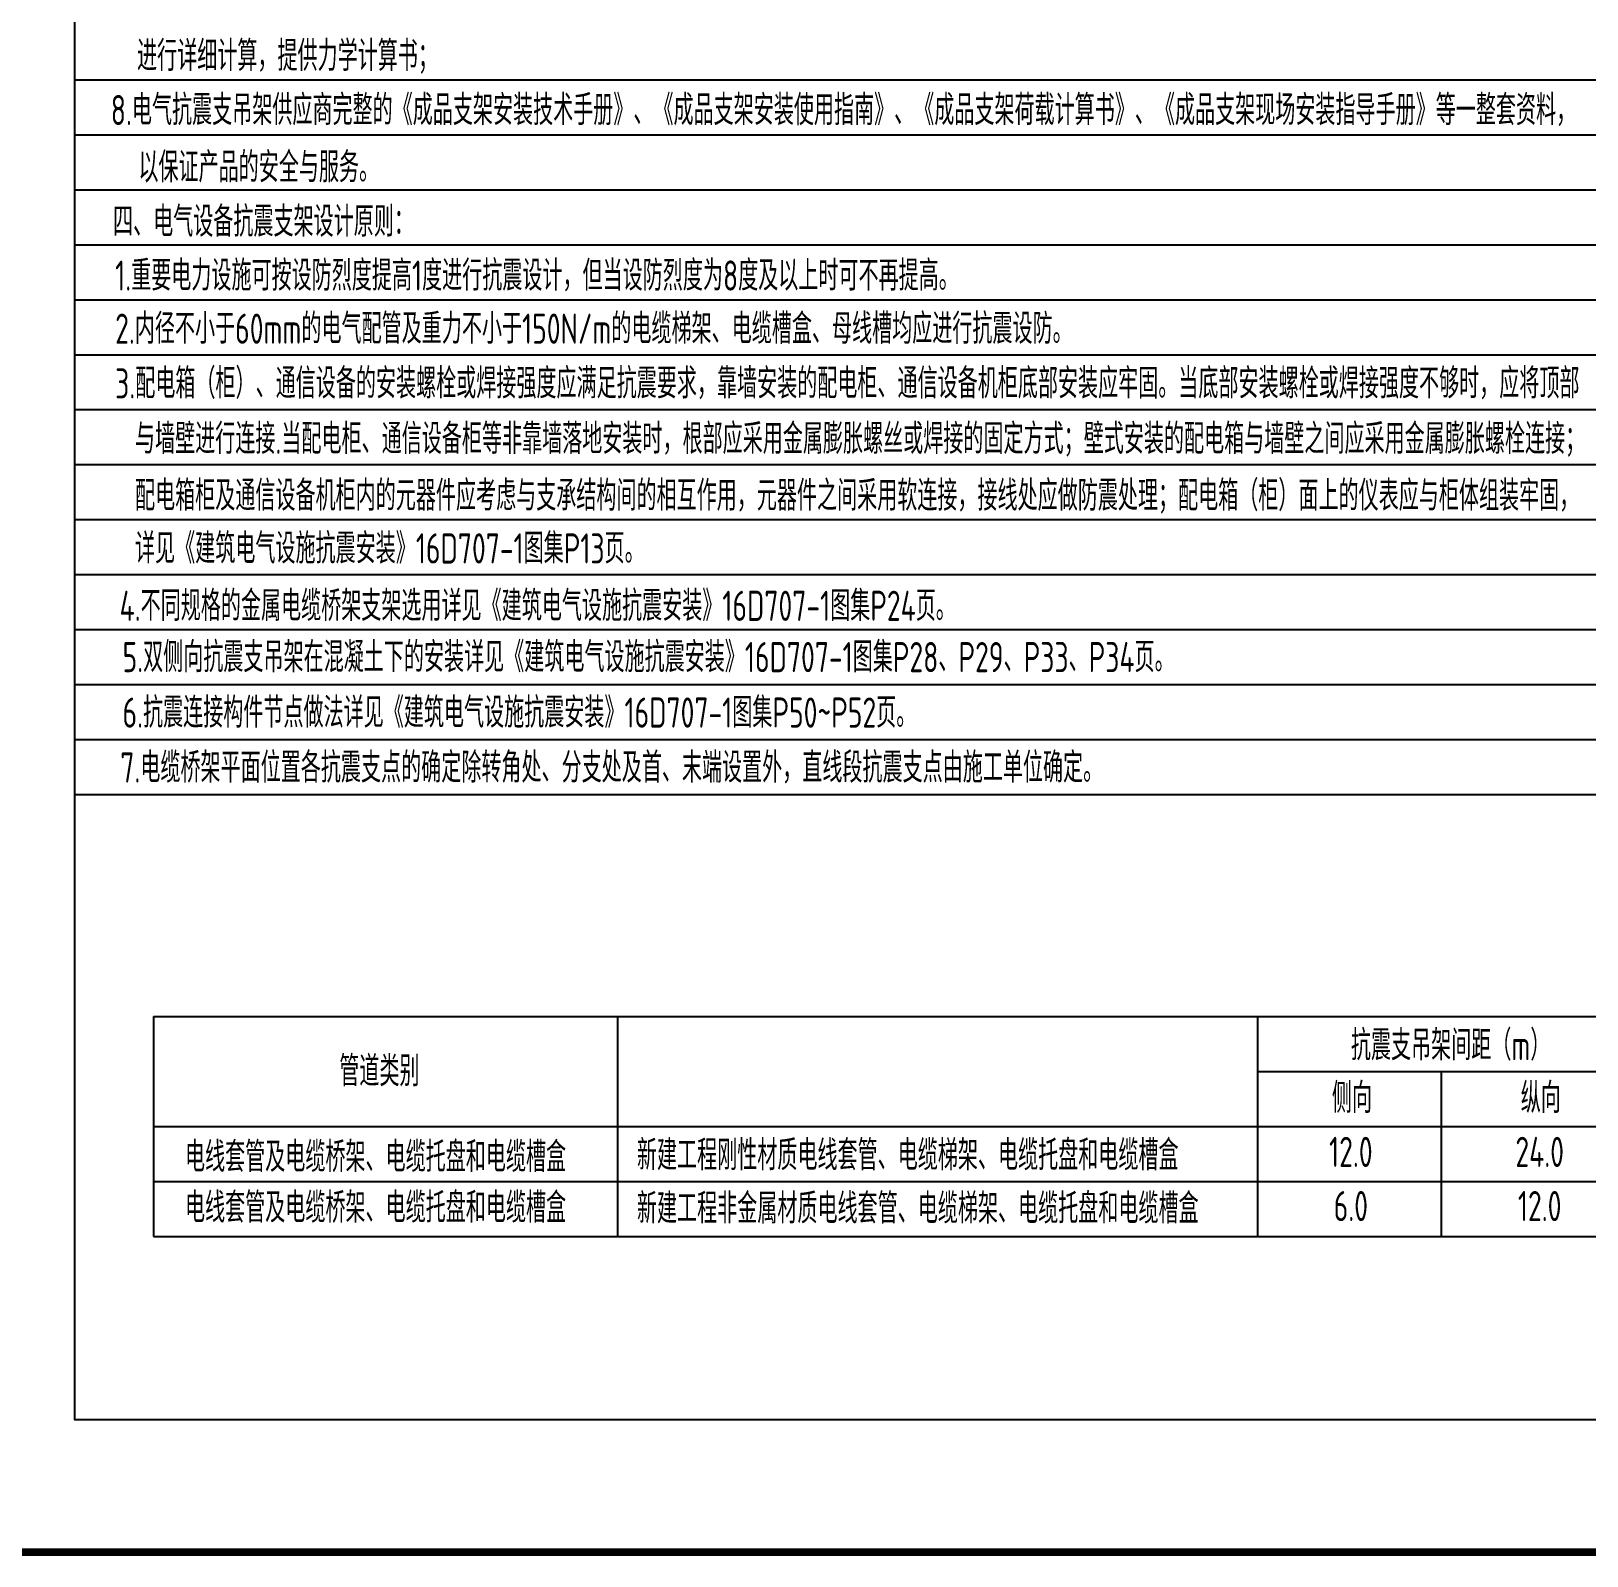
# Model space of a CAD drawing. Extents: x 3774419 to 4775970, y -926964 to 2266.
# Drawn here: x 4526305 to 4546936, y -628904 to -608683 of the extents above; entities that cross this region are included whole.
import ezdxf

# ---------------------------------------------------------------- set-up
doc = ezdxf.new("R2010")
doc.units = 0
doc.header["$LTSCALE"] = 1000
doc.header["$MEASUREMENT"] = 0
doc.layers.add('TEL_TEXT', color=7, linetype='CONTINUOUS')
doc.layers.add('图框', color=147, linetype='CONTINUOUS', lineweight=20)
doc.styles.add('TSSD_Dimension', font='Tssdeng.shx', dxfattribs={"width": 0.7, "bigfont": 'tssdchn.shx'})

msp = doc.modelspace()

# ---------------------------------------------------------------- linework, layer by layer
at = {"layer": 'TEL_TEXT'}
for p, q in [((4527926.3, -621749.9), (4527926.3, -624665.9)), ((4527926.3, -621749.9), (4547573.8, -621749.9)), ((4534079.8, -621749.9), (4534079.8, -624665.9)), ((4542569, -621749.9), (4542569, -624665.9)), ((4542569, -622478.9), (4547573.8, -622478.9)), ((4545004, -622478.9), (4545004, -624665.9)), ((4527926.3, -623207.9), (4547573.8, -623207.9)), ((4527926.3, -623207.9), (4547573.8, -623207.9)), ((4527926.3, -623936.9), (4547573.8, -623936.9)), ((4527926.3, -624665.9), (4547573.8, -624665.9))]:
    msp.add_line(p, q, dxfattribs=at)
for points in [[(4526882.3, -591833), (4526882.3, -627093.4), (4548866.7, -627093.4), (4548866.7, -591833)], [(4526882.3, -609329), (4548866.7, -609329)], [(4526882.3, -610058), (4548866.7, -610058)], [(4526882.3, -610787), (4548866.7, -610787)], [(4526882.3, -611516), (4548866.7, -611516)], [(4526882.3, -612245), (4548866.7, -612245)], [(4526882.3, -612974), (4548866.7, -612974)], [(4526882.3, -613703), (4548866.7, -613703)], [(4526882.3, -614432), (4548866.7, -614432)], [(4526882.3, -615161), (4548866.7, -615161)], [(4526882.3, -615890), (4548866.7, -615890)], [(4526882.3, -616619), (4548866.7, -616619)], [(4526882.3, -617348), (4548866.7, -617348)], [(4526882.3, -618077), (4548866.7, -618077)], [(4526882.3, -618806), (4548866.7, -618806)]]:
    msp.add_lwpolyline(points, dxfattribs=at)
at = {"layer": '图框', "const_width": 100}
msp.add_lwpolyline([(4501469.4, -628853.6), (4557369.4, -628853.6), (4557369.4, -588853.6), (4501469.4, -588853.6)], close=True, dxfattribs=at)

# ---------------------------------------------------------------- texts
at = {"layer": 'TEL_TEXT', "style": 'TSSD_Dimension', "width": 0.7}
for s, p in [('进行详细计算，提供力学计算书；', (4527710.2, -609211.7)), ('8.电气抗震支吊架供应商完整的《成品支架安装技术手册》、《成品支架安装使用指南》、《成品支架荷载计算书》、《成品支架现场安装指导手册》等一整套资料，', (4527361.7, -609929.1)), ('以保证产品的安全与服务。', (4527728, -610688.4)), ('四、电气设备抗震支架设计原则：', (4527391.7, -611409.3)), ('  1.重要电力设施可按设防烈度提高1度进行抗震设计，但当设防烈度为8度及以上时可不再提高。', (4527079.7, -612124.5)), ('  2.内径不小于60mm的电气配管及重力不小于150N/m的电缆梯架、电缆槽盒、母线槽均应进行抗震设防。', (4527079.7, -612829.1)), ('  3.配电箱（柜）、通信设备的安装螺栓或焊接强度应满足抗震要求，靠墙安装的配电柜、通信设备机柜底部安装应牢固。当底部安装螺栓或焊接强度不够时，应将顶部', (4527079.7, -613554.2)), ('与墙壁进行连接.当配电柜、通信设备柜等非靠墙落地安装时，根部应采用金属膨胀螺丝或焊接的固定方式；壁式安装的配电箱与墙壁之间应采用金属膨胀螺栓连接；', (4527683.1, -614289.5)), ('配电箱柜及通信设备机柜内的元器件应考虑与支承结构间的相互作用，元器件之间采用软连接，接线处应做防震处理；配电箱（柜）面上的仪表应与柜体组装牢固，', (4527683.1, -615043.2)), ('详见《建筑电气设施抗震安装》16D707-1图集P13页。', (4527683.1, -615743.2)), ('  4.不同规格的金属电缆桥架支架选用详见《建筑电气设施抗震安装》16D707-1图集P24页。', (4527138.2, -616504.3)), ('  5.双侧向抗震支吊架在混凝土下的安装详见《建筑电气设施抗震安装》16D707-1图集P28、P29、P33、P34页。', (4527177.6, -617184.3)), ('  6.抗震连接构件节点做法详见《建筑电气设施抗震安装》16D707-1图集P50~P52页。', (4527177.6, -617920)), (' 7.电缆桥架平面位置各抗震支点的确定除转角处、分支处及首、末端设置外，直线段抗震支点由施工单位确定。', (4527318.1, -618648.8))]:
    msp.add_text(s, height=400, dxfattribs=at).set_placement(p)
at = {"layer": 'TEL_TEXT', "char_height": 400, "style": 'TSSD_Dimension'}
for s, insert, width, attachment_point in [('抗震支吊架间距（m）', (4543806.9, -621931), 17314.006, 1), ('管道类别', (4530392.2, -622274.8), 28987.307, 1), ('侧向', (4543555.1, -622629.4), 17314.006, 1), ('纵向', (4546059.1, -622629.4), 17314.006, 1), ('电线套管及电缆桥架、电缆托盘和电缆槽盒', (4528345.8, -623412.5), 28987.307, 1), ('新建工程刚性材质电线套管、电缆梯架、电缆托盘和电缆槽盒', (4534339.1, -623389.4), 17314.006, 1), ('12.0', (4543806.2, -623546.2), 1911.448, 5), ('24.0', (4546310.3, -623546.2), 1911.448, 5), ('电线套管及电缆桥架、电缆托盘和电缆槽盒', (4528345.8, -624084.6), 28987.307, 1), ('新建工程非金属材质电线套管、电缆梯架、电缆托盘和电缆槽盒', (4534339.1, -624095.4), 18055.809, 1), ('6.0', (4543806.2, -624264.7), 1433.586, 5), ('12.0', (4546310.3, -624264.7), 1911.448, 5)]:
    msp.add_mtext(s, dxfattribs=dict(at, insert=insert, width=width, attachment_point=attachment_point))

doc.saveas('drawing.dxf')
